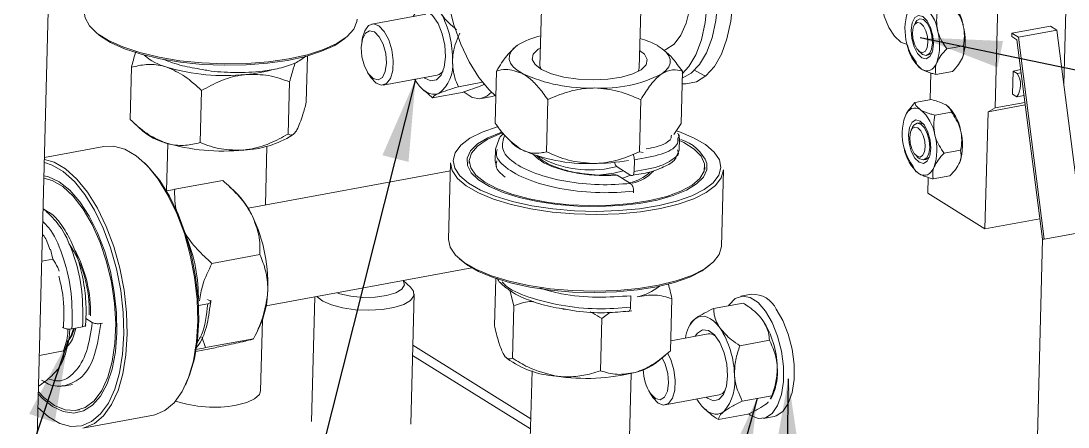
# Model space of a CAD drawing. Header units: millimetres. Extents: x 15 to 415, y 5 to 292.
# Drawn here: x 113.56 to 155.77, y 147.9 to 164.25 of the extents above; entities that cross this region are included whole.
import ezdxf

# ---------------------------------------------------------------- set-up
doc = ezdxf.new("R2010")
doc.units = ezdxf.units.MM
doc.dimstyles.new('SLDDIMSTYLE0', dxfattribs={"dimtxt": 0.18, "dimasz": 3.302, "dimexe": 0, "dimexo": 0.0625, "dimgap": 0, "dimtad": 0, "dimtih": 1, "dimtoh": 1, "dimdec": 0, "dimrnd": 1e-09, "dimzin": 0, "dimdsep": 46, "dimtxsty": 'Standard', "dimsah": 1, "dimcen": 0.09, "dimadec": 0, "dimazin": 0, "dimtfac": 3.302, "dimtdec": 0, "dimtofl": 0, "dimtmove": 0, "dimatfit": 3, "dimfxl": 1, "dimfrac": 2, "dimtolj": 1, "dimtzin": 0, "dimarcsym": 0})

msp = doc.modelspace()

# ---------------------------------------------------------------- linework, layer by layer
at = {"color": 7, "linetype": 'Continuous', "lineweight": 15}
for p, q in [((114.85, 171.707), (113.717, 128.209)), ((138.483, 162.348), (138.707, 170.951)), ((134.686, 170.209), (134.484, 162.452)), ((155.601, 161.701), (155.699, 165.472)), ((152.941, 164.963), (152.832, 160.754)), ((129.889, 164.532), (127.711, 164.13)), ((149.617, 164.189), (149.556, 164.062)), ((153.511, 163.765), (155.062, 164.051)), ((153.769, 163.604), (155.321, 163.89)), ((155.321, 163.89), (155.062, 164.051)), ((156.364, 155.754), (155.321, 163.89)), ((127.335, 163.59), (127.304, 163.427)), ((153.511, 163.765), (153.507, 163.625)), ((153.507, 163.625), (153.709, 163.498)), ((153.769, 163.604), (153.511, 163.765)), ((154.739, 155.472), (153.709, 163.498)), ((153.769, 163.604), (154.813, 155.468)), ((139.575, 162.999), (139.512, 163.057)), ((149.742, 163.052), (149.844, 162.956)), ((151.55, 163.258), (150.883, 163.135)), ((125.113, 162.846), (125.065, 160.983)), ((150.062, 162.871), (150.15, 162.887)), ((118.017, 162.39), (117.963, 160.29)), ((127.534, 162.182), (127.621, 162.041)), ((132.734, 162.239), (132.679, 160.14)), ((138.442, 162.213), (138.483, 162.348)), ((140.224, 162.227), (140.169, 160.128)), ((149.746, 162.407), (149.761, 162.393)), ((150.216, 161.077), (150.244, 162.16)), ((151.115, 162.223), (150.447, 162.1)), ((153.532, 161.302), (153.557, 162.237)), ((153.557, 162.237), (153.864, 162.294)), ((153.724, 162.133), (153.557, 162.237)), ((153.724, 162.133), (153.881, 162.162)), ((124.392, 161.8), (124.337, 159.7)), ((127.668, 161.971), (127.621, 162.041)), ((128.165, 161.671), (130.342, 162.073)), ((132.163, 161.787), (131.195, 161.608)), ((120.841, 161.454), (120.786, 159.354)), ((129.727, 161.531), (129.832, 161.432)), ((129.837, 161.438), (130.154, 161.159)), ((131.344, 161.379), (130.154, 161.159)), ((132.674, 161.247), (132.552, 161.21)), ((153.532, 161.302), (153.7, 161.197)), ((153.998, 161.252), (153.7, 161.197)), ((132.121, 161.13), (132.552, 161.21)), ((134.801, 161.088), (134.746, 158.988)), ((138.546, 161.081), (138.491, 158.982)), ((150.268, 161.087), (149.6, 160.964)), ((154.046, 160.877), (152.545, 160.6)), ((152.832, 160.754), (154.033, 160.976)), ((151.072, 160.586), (150.404, 160.463)), ((150.969, 160.78), (150.954, 160.794)), ((152.545, 160.6), (152.422, 155.876)), ((152.545, 160.6), (152.832, 160.754)), ((118.107, 160.154), (118.481, 159.813)), ((140.169, 160.128), (139.879, 159.688)), ((149.507, 159.979), (149.446, 159.853)), ((149.768, 160.153), (149.68, 160.136)), ((124.5, 159.656), (124.562, 159.708)), ((140.11, 159.522), (140.064, 159.638)), ((116.906, 159.198), (114.512, 158.756)), ((119.479, 159.315), (119.429, 157.407)), ((123.416, 156.84), (123.477, 159.211)), ((132.836, 159.508), (132.696, 159.085)), ((133.328, 159.368), (133.392, 159.31)), ((140.097, 159.053), (140.11, 159.526)), ((132.696, 159.087), (132.684, 158.615)), ((138.64, 158.959), (138.491, 158.982)), ((139.959, 158.736), (140.098, 159.055)), ((149.633, 158.843), (149.735, 158.746)), ((151.441, 159.049), (150.773, 158.926)), ((130.881, 158.544), (130.801, 155.457)), ((131.633, 158.618), (131.631, 158.524)), ((132.684, 158.618), (132.731, 158.378)), ((137.472, 158.361), (137.595, 158.386)), ((137.601, 158.376), (138.145, 158.036)), ((138.278, 158.192), (138.29, 158.659)), ((141.128, 158.277), (141.13, 158.371)), ((149.952, 158.661), (150.04, 158.677)), ((130.873, 158.216), (122.719, 156.711)), ((137.466, 158.127), (137.85, 158.221)), ((137.592, 158.048), (138.137, 157.709)), ((141.797, 155.171), (141.877, 158.258)), ((149.637, 158.197), (149.651, 158.183)), ((150.118, 157.313), (150.134, 157.95)), ((151.005, 158.013), (150.337, 157.89)), ((121.694, 157.833), (119.76, 157.476)), ((122.221, 157.348), (121.95, 157.603)), ((138.257, 157.396), (138.255, 157.326)), ((152.422, 155.876), (150.118, 157.313)), ((114.677, 156.555), (114.459, 156.689)), ((152.422, 155.876), (154.635, 156.284)), ((154.813, 155.468), (156.364, 155.754)), ((154.229, 135.684), (154.744, 155.471)), ((154.813, 155.468), (154.739, 155.472)), ((114.756, 155.068), (114.852, 154.663)), ((114.852, 154.663), (114.404, 154.58)), ((123.197, 154.846), (121.263, 154.489)), ((123.444, 152.778), (131.732, 154.307)), ((129.272, 153.527), (128.975, 153.798)), ((132.699, 153.882), (132.65, 151.991)), ((129.276, 148.019), (129.412, 153.257)), ((133.267, 153.405), (133.426, 152.775)), ((143.015, 153.244), (142.584, 153.164)), ((120.717, 152.794), (121.091, 152.864)), ((121.181, 152.982), (121.086, 153.041)), ((125.408, 153.14), (125.277, 148.123)), ((138.148, 153.186), (138.135, 152.72)), ((139.803, 153.071), (139.748, 150.971)), ((141.483, 152.674), (142.673, 152.894)), ((133.426, 152.775), (133.372, 150.675)), ((136.976, 152.265), (137.294, 152.516)), ((137.94, 152.556), (138.186, 152.572)), ((143.255, 152.445), (143.216, 152.482)), ((116.173, 152.274), (116.44, 152.108)), ((116.782, 152.068), (116.847, 152.08)), ((123.011, 151.601), (123.207, 152.006)), ((123.221, 149.357), (123.295, 152.215)), ((136.976, 152.265), (136.921, 150.165)), ((140.548, 152.053), (140.491, 151.935)), ((115.276, 151.893), (115.24, 151.915)), ((116.049, 151.933), (115.619, 151.854)), ((141.26, 151.648), (139.759, 151.372)), ((121.004, 151.097), (120.856, 151.526)), ((122.938, 151.454), (121.004, 151.097)), ((142.542, 151.175), (143.733, 151.395)), ((115.283, 150.963), (114.305, 150.782)), ((121.176, 151.049), (120.614, 150.945)), ((133.104, 150.714), (133.166, 150.657)), ((139.185, 150.501), (139.546, 150.797)), ((115.199, 150.463), (115.233, 150.535)), ((134.164, 150.16), (133.907, 140.305)), ((137.906, 140.201), (138.163, 150.056)), ((115.363, 149.558), (115.644, 149.61)), ((138.905, 149.299), (138.992, 149.158)), ((139.039, 149.087), (138.992, 149.158)), ((139.535, 148.788), (141.713, 149.19)), ((140.802, 149.022), (140.882, 148.899)), ((142.64, 148.938), (143.831, 149.158)), ((143.831, 149.158), (143.761, 149.036)), ((143.794, 149.019), (143.861, 149.158)), ((115.835, 148.577), (115.921, 148.593)), ((141.097, 148.648), (141.136, 148.611)), ((116.057, 147.856), (118.902, 148.38)), ((141.679, 148.199), (142.869, 148.419)), ((143.492, 148.247), (143.923, 148.327))]:
    msp.add_line(p, q, dxfattribs=at)
at = {"color": 8, "linetype": 'Continuous', "lineweight": 15}
for p, q in [((135.547, 152.637), (135.409, 152.651)), ((129.359, 151.189), (134.114, 148.225)), ((134.103, 147.82), (129.348, 150.784))]:
    msp.add_line(p, q, dxfattribs=at)
at = {"color": 7, "linetype": 'Continuous', "lineweight": 15, "flags": 128}
for points in [[(140.088, 169.967), (140.16, 169.837), (140.497, 169.123), (140.78, 168.336), (141, 167.501), (141.15, 166.642), (141.225, 165.787), (141.223, 164.96), (141.145, 164.187), (140.992, 163.492), (140.77, 162.895), (140.485, 162.415), (140.221, 162.129)], [(140.211, 161.727), (140.369, 161.721), (140.789, 161.808), (141.174, 162.042), (141.515, 162.415), (141.801, 162.918), (142.023, 163.535), (142.176, 164.249), (142.255, 165.04), (142.257, 165.884), (142.183, 166.757), (142.035, 167.635), (141.817, 168.492), (141.536, 169.303), (141.242, 169.959)], [(140.628, 169.846), (140.928, 169.202), (141.211, 168.416), (141.431, 167.58), (141.58, 166.722), (141.656, 165.866), (141.654, 165.04), (141.576, 164.267), (141.423, 163.572), (141.201, 162.975), (140.916, 162.495), (140.576, 162.146), (140.217, 161.948)], [(132.707, 161.219), (132.431, 161.476), (132.017, 161.983), (131.635, 162.603), (131.297, 163.317), (131.014, 164.104), (130.795, 164.939), (130.645, 165.798), (130.57, 166.653), (130.572, 167.48), (130.65, 168.253), (130.802, 168.948), (131.019, 169.533)], [(139.508, 169.527), (139.838, 168.98), (140.121, 168.341), (140.346, 167.637), (140.503, 166.895), (140.587, 166.147), (140.593, 165.424), (140.522, 164.754), (140.376, 164.165), (140.161, 163.682), (139.887, 163.323), (139.564, 163.105), (139.489, 163.077)], [(149.283, 163.313), (149.033, 163.402), (148.774, 163.638), (148.541, 163.998), (148.356, 164.45), (148.235, 164.955), (148.189, 165.468), (148.221, 165.942), (148.329, 166.336), (148.504, 166.615), (148.729, 166.754), (148.986, 166.74), (149.25, 166.575), (149.498, 166.274), (149.709, 165.863), (149.864, 165.379), (149.901, 165.208)], [(116.115, 164.612), (116.149, 164.38), (116.323, 164.062), (116.641, 163.754), (117.095, 163.467), (117.672, 163.206), (118.357, 162.98), (119.131, 162.795), (119.972, 162.655), (120.858, 162.565), (121.765, 162.526), (122.668, 162.541), (123.541, 162.608), (124.363, 162.726), (125.109, 162.892), (125.76, 163.1), (126.298, 163.346), (126.708, 163.623), (126.979, 163.923), (127.104, 164.237), (127.112, 164.326)], [(129.369, 164.436), (129.472, 164.579), (129.681, 164.697), (129.918, 164.66), (130.158, 164.473), (130.374, 164.156), (130.544, 163.742), (130.649, 163.278), (130.678, 162.813)], [(149.874, 162.772), (149.703, 162.943), (149.562, 163.214), (149.472, 163.544), (149.446, 163.883), (149.488, 164.179), (149.593, 164.388), (149.743, 164.477), (149.917, 164.433), (150.087, 164.262), (150.228, 163.991), (150.319, 163.661), (150.345, 163.322), (150.302, 163.026), (150.198, 162.817), (150.047, 162.728), (149.874, 162.772)], [(149.498, 163.781), (149.527, 163.986), (149.599, 164.13), (149.704, 164.192), (149.824, 164.162), (149.942, 164.044), (150.04, 163.856), (150.102, 163.627), (150.12, 163.393), (150.091, 163.187), (150.018, 163.043), (149.914, 162.981), (149.794, 163.012), (149.676, 163.13), (149.578, 163.317), (149.516, 163.546), (149.498, 163.781)], [(149.617, 164.189), (149.67, 164.272), (149.797, 164.347), (149.944, 164.31), (150.088, 164.166), (150.207, 163.937), (150.283, 163.658), (150.305, 163.371), (150.27, 163.121), (150.181, 162.945), (150.054, 162.869), (149.907, 162.907), (149.844, 162.956)], [(126.638, 163.567), (126.613, 163.545), (126.21, 163.273), (125.682, 163.032), (125.043, 162.827), (124.31, 162.664), (123.504, 162.548), (122.646, 162.482), (121.76, 162.468), (120.87, 162.506), (120, 162.594), (119.173, 162.731), (118.414, 162.914), (117.742, 163.135), (117.175, 163.391), (116.729, 163.674), (116.549, 163.83)], [(127.571, 162.125), (127.412, 162.432), (127.309, 162.805), (127.28, 163.189), (127.327, 163.525), (127.446, 163.761), (127.616, 163.863), (127.812, 163.813), (128.005, 163.62), (128.165, 163.314), (128.268, 162.94), (128.297, 162.557), (128.249, 162.221), (128.131, 161.984), (127.961, 161.883), (127.764, 161.933), (127.571, 162.125)], [(127.335, 163.59), (127.42, 163.861), (127.576, 164.068), (127.776, 164.134), (127.995, 164.052), (128.208, 163.831), (128.388, 163.497), (128.513, 163.092), (128.569, 162.663), (128.549, 162.263), (128.456, 161.94), (128.3, 161.733), (128.1, 161.667), (127.88, 161.749), (127.668, 161.971), (127.668, 161.971)], [(133.78, 162.134), (133.569, 162.269), (133.409, 162.411), (133.301, 162.559), (133.248, 162.709), (133.25, 162.859), (133.308, 163.006), (133.42, 163.148), (133.585, 163.283)], [(138.501, 163.07), (138.696, 162.913), (138.811, 162.7), (138.768, 162.487), (138.57, 162.289), (138.23, 162.12), (137.772, 161.99), (137.226, 161.909), (136.63, 161.882), (136.025, 161.911), (135.452, 161.994), (134.949, 162.125), (134.551, 162.296), (134.286, 162.495), (134.171, 162.707), (134.214, 162.92), (134.412, 163.118), (134.503, 163.174)], [(139.397, 162.125), (139.562, 162.259), (139.674, 162.401), (139.732, 162.548), (139.734, 162.698), (139.681, 162.848), (139.574, 162.996), (139.413, 163.138), (139.203, 163.273)], [(150.15, 162.887), (150.269, 162.961), (150.29, 162.988)], [(130.678, 162.813), (130.626, 162.397), (130.501, 162.076), (130.315, 161.885), (130.089, 161.843), (129.847, 161.957), (129.822, 161.977)], [(149.862, 162.316), (149.953, 162.271), (150.043, 162.248), (150.131, 162.248), (150.214, 162.272), (150.292, 162.318), (150.364, 162.386), (150.427, 162.475), (150.481, 162.584)], [(134.484, 162.452), (134.514, 162.323), (134.518, 162.315)], [(141.17, 162.038), (141.108, 162.061), (140.685, 162.286)], [(129.431, 161.905), (129.511, 161.784), (129.634, 161.627), (129.763, 161.498), (129.895, 161.4), (130.027, 161.333), (130.158, 161.3), (130.286, 161.3), (130.407, 161.335)], [(132.524, 161.383), (132.346, 161.222), (132.059, 161.122), (131.747, 161.177), (131.43, 161.384), (131.417, 161.395)], [(149.819, 160.679), (149.728, 160.725), (149.638, 160.748), (149.55, 160.748), (149.466, 160.724), (149.388, 160.678), (149.317, 160.61), (149.254, 160.521), (149.199, 160.412)], [(132.761, 159.99), (132.158, 159.777), (131.662, 159.527), (131.295, 159.248), (131.067, 158.949), (130.984, 158.638), (131.048, 158.323), (131.257, 158.012), (131.606, 157.715), (132.086, 157.439), (132.682, 157.191), (133.38, 156.979), (134.159, 156.809), (134.999, 156.684), (135.877, 156.609), (136.769, 156.585), (137.65, 156.614), (138.496, 156.693), (139.285, 156.822), (139.994, 156.996), (140.605, 157.212), (141.101, 157.462), (141.468, 157.74), (141.696, 158.039), (141.78, 158.35), (141.716, 158.666), (141.506, 158.976), (141.157, 159.274), (140.678, 159.55), (140.081, 159.797), (140.011, 159.822)], [(149.764, 158.563), (149.594, 158.733), (149.453, 159.004), (149.362, 159.334), (149.336, 159.673), (149.379, 159.97), (149.483, 160.178), (149.634, 160.267), (149.807, 160.223), (149.978, 160.053), (150.119, 159.782), (150.209, 159.452), (150.235, 159.113), (150.193, 158.817), (150.088, 158.608), (149.938, 158.519), (149.764, 158.563)], [(149.388, 159.571), (149.418, 159.777), (149.49, 159.921), (149.594, 159.983), (149.714, 159.952), (149.832, 159.834), (149.93, 159.647), (149.993, 159.418), (150.011, 159.183), (149.981, 158.978), (149.909, 158.833), (149.805, 158.772), (149.684, 158.802), (149.566, 158.92), (149.469, 159.108), (149.406, 159.336), (149.388, 159.571)], [(149.507, 159.979), (149.56, 160.062), (149.688, 160.138), (149.834, 160.1), (149.978, 159.956), (150.097, 159.727), (150.174, 159.448), (150.196, 159.162), (150.16, 158.911), (150.072, 158.735), (149.944, 158.66), (149.798, 158.697), (149.735, 158.746)], [(149.935, 160.108), (149.922, 160.117), (149.776, 160.154), (149.768, 160.153)], [(141.216, 158.515), (141.217, 158.255), (141.08, 157.964), (140.8, 157.689), (140.387, 157.439), (139.851, 157.22), (139.21, 157.04), (138.484, 156.904), (137.693, 156.817), (136.862, 156.781), (136.017, 156.796), (135.183, 156.864), (134.386, 156.98), (133.649, 157.143), (132.995, 157.347), (132.444, 157.586), (132.012, 157.852), (131.714, 158.138), (131.557, 158.435), (131.547, 158.733), (131.684, 159.024), (131.963, 159.299), (132.377, 159.55), (132.912, 159.768), (132.923, 159.772)], [(132.967, 159.736), (132.87, 159.702), (132.356, 159.475), (131.971, 159.215), (131.728, 158.933), (131.634, 158.637), (131.693, 158.335), (131.903, 158.04), (132.256, 157.758), (132.743, 157.501), (133.346, 157.275), (134.047, 157.088), (134.823, 156.947), (135.649, 156.855), (136.498, 156.816), (137.344, 156.831), (138.159, 156.9), (138.916, 157.019), (139.593, 157.187), (140.166, 157.396), (140.617, 157.64), (140.932, 157.912), (141.101, 158.202), (141.119, 158.502), (140.984, 158.802), (140.701, 159.092), (140.279, 159.362), (140.056, 159.472)], [(118.902, 148.38), (118.956, 148.392), (119.366, 148.563), (119.737, 148.877), (120.058, 149.324), (120.32, 149.894), (120.516, 150.57), (120.641, 151.333), (120.691, 152.164), (120.665, 153.039), (120.564, 153.934), (120.39, 154.826), (120.149, 155.689), (119.846, 156.5), (119.49, 157.238), (119.091, 157.881), (118.66, 158.413), (118.208, 158.818), (117.747, 159.087), (117.291, 159.211), (116.906, 159.198)], [(133.701, 159.094), (133.49, 159.229), (133.392, 159.31)], [(150.04, 158.677), (150.16, 158.751), (150.18, 158.778)], [(114.25, 148.688), (114.675, 148.311), (115.127, 148.047), (115.574, 147.925), (116.006, 147.949), (116.409, 148.117), (116.773, 148.425), (117.088, 148.865), (117.345, 149.424), (117.538, 150.087), (117.66, 150.837), (117.71, 151.653), (117.684, 152.512), (117.585, 153.391), (117.414, 154.266), (117.177, 155.114), (116.88, 155.91), (116.531, 156.634), (116.139, 157.266), (115.715, 157.788), (115.271, 158.186), (114.819, 158.45), (114.507, 158.55)], [(114.51, 158.677), (114.903, 158.562), (115.363, 158.293), (115.815, 157.888), (116.247, 157.356), (116.646, 156.713), (117.002, 155.975), (117.304, 155.164), (117.546, 154.301), (117.72, 153.409), (117.821, 152.514), (117.847, 151.639), (117.796, 150.808), (117.672, 150.045), (117.475, 149.369), (117.213, 148.799), (116.893, 148.352), (116.522, 148.038), (116.111, 147.867), (116.057, 147.856)], [(118.537, 158.537), (118.732, 158.345), (119.156, 157.822), (119.548, 157.191), (119.897, 156.467), (120.194, 155.67), (120.431, 154.823), (120.602, 153.948), (120.701, 153.068), (120.727, 152.209), (120.677, 151.394), (120.555, 150.644), (120.362, 149.981), (120.19, 149.58)], [(141.877, 158.258), (141.877, 158.254), (141.792, 157.937), (141.56, 157.633), (141.186, 157.349), (140.681, 157.094), (140.059, 156.875), (139.336, 156.697), (138.533, 156.566), (137.671, 156.485), (136.773, 156.456), (135.865, 156.481), (134.971, 156.557), (134.116, 156.684), (133.322, 156.858), (132.611, 157.073), (132.004, 157.325), (131.515, 157.607), (131.16, 157.91), (130.946, 158.226), (130.881, 158.544)], [(149.752, 158.107), (149.843, 158.061), (149.933, 158.038), (150.021, 158.039), (150.105, 158.062), (150.183, 158.108), (150.254, 158.177), (150.318, 158.266), (150.372, 158.374)], [(114.493, 158.021), (114.678, 157.978), (115.106, 157.776), (115.53, 157.437), (115.938, 156.97), (116.316, 156.39), (116.653, 155.715), (116.939, 154.965), (117.166, 154.162), (117.326, 153.332), (117.414, 152.5), (117.428, 151.69), (117.368, 150.927), (117.235, 150.235), (117.033, 149.635), (116.768, 149.144), (116.449, 148.778), (116.086, 148.548), (115.688, 148.461), (115.269, 148.519), (114.84, 148.721), (114.416, 149.06), (114.264, 149.217)], [(114.491, 157.924), (114.815, 157.833), (115.247, 157.583), (115.67, 157.194), (116.07, 156.678), (116.435, 156.052), (116.753, 155.336), (117.014, 154.553), (117.21, 153.727), (117.333, 152.887), (117.381, 152.058), (117.351, 151.267), (117.245, 150.54), (117.065, 149.9), (116.819, 149.367), (116.513, 148.96), (116.158, 148.69), (115.764, 148.567), (115.346, 148.594), (114.915, 148.771), (114.486, 149.091), (114.267, 149.313)], [(136.692, 158.049), (136.932, 158.061), (137.466, 158.127)], [(138.131, 158.045), (137.895, 157.946), (137.803, 157.917)], [(130.801, 155.457), (130.866, 155.139), (131.079, 154.823), (131.435, 154.52), (131.923, 154.239), (132.531, 153.987), (133.241, 153.771), (134.035, 153.597), (134.891, 153.47), (135.785, 153.394), (136.693, 153.37), (137.59, 153.398), (138.452, 153.479), (139.256, 153.611), (139.978, 153.788), (140.601, 154.007), (141.106, 154.262), (141.48, 154.546), (141.712, 154.85), (141.797, 155.167), (141.797, 155.171)], [(141.324, 154.412), (141.016, 154.188), (140.52, 153.938), (139.909, 153.722), (139.2, 153.548), (138.411, 153.419), (137.564, 153.34), (136.683, 153.311), (135.792, 153.335), (134.914, 153.41), (134.074, 153.535), (133.295, 153.705), (132.597, 153.917), (132, 154.165), (131.521, 154.441), (131.234, 154.674)], [(126.305, 153.306), (126.422, 153.266), (126.857, 153.169), (127.347, 153.122), (127.844, 153.13), (128.3, 153.192), (128.671, 153.302), (128.919, 153.45), (129.021, 153.62), (128.966, 153.797)], [(129.272, 153.527), (129.388, 153.375), (129.399, 153.183), (129.263, 153), (128.99, 152.84), (128.6, 152.715), (128.122, 152.634), (127.591, 152.603), (127.047, 152.624), (126.53, 152.697), (126.079, 152.814), (125.727, 152.969), (125.499, 153.149), (125.494, 153.156)], [(142.089, 152.786), (142.114, 152.823), (142.359, 153.072), (142.646, 153.172), (142.958, 153.117), (143.275, 152.911), (143.578, 152.566)], [(143.578, 152.566), (143.846, 152.104), (144.063, 151.554), (144.216, 150.951), (144.295, 150.332), (144.295, 149.737), (144.216, 149.203), (144.063, 148.763), (143.846, 148.446), (143.578, 148.27), (143.275, 148.247), (142.958, 148.379), (142.892, 148.425)], [(143.255, 152.445), (143.346, 152.35), (143.47, 152.194)], [(144.009, 152.645), (144.277, 152.183), (144.494, 151.633), (144.647, 151.03), (144.726, 150.412), (144.726, 149.817), (144.647, 149.283), (144.494, 148.843), (144.277, 148.525), (144.009, 148.349), (143.923, 148.327)], [(141.746, 151.875), (141.622, 152.032), (141.494, 152.161), (141.362, 152.259), (141.229, 152.325), (141.098, 152.358), (140.971, 152.357), (140.849, 152.323), (140.735, 152.255)], [(115.489, 151.412), (115.585, 151.591), (115.681, 151.865)], [(140.739, 151.552), (140.831, 151.683), (141.037, 151.81), (141.273, 151.784), (141.513, 151.606), (141.732, 151.297), (141.906, 150.888), (142.015, 150.426), (142.049, 149.959), (142.003, 149.539), (141.882, 149.21), (141.7, 149.01), (141.476, 148.958), (141.234, 149.062), (141.193, 149.094)], [(139.41, 150.686), (139.536, 150.431), (139.638, 150.057), (139.668, 149.673), (139.62, 149.338), (139.502, 149.101), (139.332, 149), (139.135, 149.05), (138.942, 149.242)], [(139.626, 150.876), (139.758, 150.614), (139.884, 150.208), (139.94, 149.78), (139.92, 149.38), (139.826, 149.057), (139.67, 148.85), (139.47, 148.784), (139.251, 148.866), (139.039, 149.087)], [(122.234, 148.777), (122.662, 148.886), (122.983, 149.034), (123.173, 149.21), (123.221, 149.357)], [(141.713, 149.19), (141.848, 149.252), (141.954, 149.369)], [(140.882, 148.899), (141.006, 148.743), (141.134, 148.614), (141.266, 148.516), (141.399, 148.45), (141.53, 148.417), (141.657, 148.417), (141.779, 148.452), (141.893, 148.519)]]:
    msp.add_lwpolyline(points, dxfattribs=at)
at = {"color": 7, "linetype": 'Continuous', "lineweight": 15}
for centre, radius, start, end in [((149.889, 163.783), 1.683, 9.475, 50.3488), ((151.396, 163.924), 2.2, 161.5078, 195.5097), ((148.854, 163.593), 1.683, 9.475, 50.3488), ((127.105, 162.739), 3.852, 358.5085, 28.4601), ((148.395, 163.281), 2.2, 341.5075, 15.51), ((149.429, 163.472), 2.2, 341.5075, 15.51), ((135.172, 160.697), 3.034, 102.5008, 121.536), ((137.483, 160.046), 3.657, 61.9476, 73.6231), ((150.936, 163.613), 1.683, 189.4752, 230.3486), ((120.08, 164.675), 2.371, 229.1607, 254.3731), ((129.541, 162.466), 1.425, 307.4223, 6.9627), ((121.776, 170.248), 8.195, 253.4505, 275.9751), ((122.123, 167.997), 5.922, 274.9038, 286.1826), ((130.245, 162.457), 0.396, 284.3282, 328.8565), ((136.464, 168.023), 6.472, 245.4968, 271.965), ((136.995, 166.82), 5.274, 266.6403, 297.0967), ((153.037, 161.683), 0.822, 323.8211, 33.1964), ((149.779, 159.574), 1.683, 9.475, 50.3488), ((151.286, 159.714), 2.2, 161.5078, 195.5097), ((148.745, 159.383), 1.683, 9.475, 50.3488), ((120.027, 161.698), 2.438, 230.6363, 254.1704), ((122.395, 163.034), 3.98, 272.226, 301.9222), ((148.285, 159.072), 2.2, 341.5075, 15.51), ((149.32, 159.263), 2.2, 341.5075, 15.51), ((121.697, 167.208), 8.195, 253.4505, 275.9751), ((150.826, 159.403), 1.683, 189.4752, 230.3486), ((136.385, 164.982), 6.472, 245.4968, 271.965), ((136.514, 162.518), 4.266, 240.5869, 282.9716), ((136.663, 166.482), 7.967, 269.5933, 280.0822), ((137.767, 159.385), 1.676, 281.0043, 313.4327), ((137.939, 159.188), 1.486, 280.2891, 318.8004), ((119.929, 155.024), 3.264, 25.3033, 45.3843), ((117.171, 153.651), 6.344, 356.1928, 25.8721), ((114.252, 153.115), 6.462, 358.7874, 22.6946), ((111.507, 152.596), 4.812, 357.8063, 34.1004), ((111.069, 152.52), 5.299, 358.4848, 27.7793), ((120.079, 153.406), 3.427, 335.8858, 357.0559), ((137.878, 155.373), 2.295, 283.183, 308.1522), ((143.067, 152.207), 1.038, 24.9808, 92.8784), ((141.623, 151.328), 1.284, 133.7337, 173.1773), ((140.399, 150.219), 3.651, 1.6765, 32.7455), ((112.029, 151.958), 3.506, 336.047, 357.9924), ((141.305, 151.256), 0.395, 52.0273, 96.6056), ((138.675, 149.901), 3.651, 1.6765, 32.7455), ((135.347, 153.633), 3.689, 233.7692, 266.6982), ((137.776, 152.395), 2.361, 283.3912, 306.6494), ((141.593, 150.12), 2.464, 337.01, 4.7782), ((136.359, 157.98), 8.123, 261.3267, 283.9877), ((140.511, 150.243), 1.861, 181.107, 212.5329), ((140.507, 149.728), 1.838, 318.897, 8.7428), ((121.345, 153.621), 4.924, 251.6809, 280.4022)]:
    msp.add_arc(centre, radius, start, end, dxfattribs=at)
at = {"color": 8, "linetype": 'Continuous', "lineweight": 15}
msp.add_arc((139.683, 157.897), 1.653, 21.9311, 73.1584, dxfattribs=at)
at = {"color": 7, "linetype": 'Continuous', "lineweight": 15}
for points, knots in [([(150.515, 163.87), (150.493, 164.007), (150.45, 164.279), (150.493, 164.542), (150.514, 164.672)], [0, 0, 0, 0, 0.503986, 1, 1, 1, 1]), ([(151.182, 164.795), (151.318, 164.591), (151.472, 164.358), (151.541, 164.093), (151.549, 164.061)], [0, 0, 0, 0, 0.879026, 1, 1, 1, 1]), ([(131.117, 163.904), (130.906, 164.084), (130.66, 164.294), (130.513, 164.539), (130.492, 164.575)], [0, 0, 0, 0, 0.854198, 1, 1, 1, 1]), ([(130.956, 162.639), (130.957, 162.657), (130.966, 162.941), (131.063, 163.332), (131.213, 163.68), (131.251, 163.769)], [0, 0, 0, 0, 0.046716, 0.758232, 1, 1, 1, 1]), ([(150.883, 163.135), (150.747, 163.339), (150.592, 163.572), (150.523, 163.838), (150.515, 163.87)], [0, 0, 0, 0, 0.879022, 1, 1, 1, 1]), ([(151.549, 164.061), (151.571, 163.923), (151.614, 163.651), (151.571, 163.389), (151.55, 163.258)], [0, 0, 0, 0, 0.503989, 1, 1, 1, 1]), ([(118.195, 163.005), (118.161, 162.901), (118.101, 162.714), (118.043, 162.489), (118.017, 162.39)], [0, 0, 0, 0, 0.557938, 1, 1, 1, 1]), ([(133.585, 163.283), (133.437, 163.155), (133.143, 162.901), (132.87, 162.459), (132.734, 162.239)], [0, 0, 0, 0, 0.503998, 1, 1, 1, 1]), ([(140.224, 162.227), (140.157, 162.32), (139.975, 162.572), (139.757, 162.846), (139.6, 162.968), (139.57, 162.991)], [0, 0, 0, 0, 0.323154, 0.8715, 1, 1, 1, 1]), ([(149.275, 163.335), (149.318, 163.202), (149.404, 162.938), (149.564, 162.713), (149.643, 162.601)], [0, 0, 0, 0, 0.5039867, 1, 1, 1, 1]), ([(150.481, 162.584), (150.53, 162.677), (150.627, 162.861), (150.798, 163.044), (150.883, 163.135)], [0, 0, 0, 0, 0.503988, 1, 1, 1, 1]), ([(151.55, 163.258), (151.571, 163.126), (151.595, 162.975), (151.524, 162.796), (151.516, 162.774)], [0, 0, 0, 0, 0.879022, 1, 1, 1, 1]), ([(118.017, 162.39), (118.213, 162.436), (118.613, 162.529), (119.103, 162.494), (119.382, 162.41), (119.441, 162.392)], [0, 0, 0, 0, 0.432384, 0.87955, 1, 1, 1, 1]), ([(119.302, 162.71), (119.548, 162.616), (120.019, 162.438), (120.601, 162.345), (120.878, 162.302)], [0, 0, 0, 0, 0.523533, 1, 1, 1, 1]), ([(120.878, 162.302), (120.955, 162.286), (121.361, 162.206), (122.218, 162.165), (123.2, 162.197), (124.022, 162.345), (124.653, 162.543), (124.911, 162.737), (125.043, 162.836)], [0, 0, 0, 0, 0.046791, 0.247864, 0.48659, 0.639967, 0.816368, 1, 1, 1, 1]), ([(124.392, 161.8), (124.418, 161.897), (124.487, 162.16), (124.563, 162.432), (124.614, 162.553), (124.619, 162.566)], [0, 0, 0, 0, 0.346286, 0.933886, 1, 1, 1, 1]), ([(131.195, 161.608), (131.142, 161.724), (131.002, 162.037), (130.974, 162.407), (130.956, 162.639)], [0, 0, 0, 0, 0.370993, 1, 1, 1, 1]), ([(149.643, 162.601), (149.652, 162.564), (149.676, 162.467), (149.79, 162.374), (149.862, 162.316)], [0, 0, 0, 0, 0.371099, 1, 1, 1, 1]), ([(150.447, 162.1), (150.426, 162.232), (150.402, 162.383), (150.473, 162.562), (150.481, 162.584)], [0, 0, 0, 0, 0.879026, 1, 1, 1, 1]), ([(151.516, 162.774), (151.467, 162.681), (151.37, 162.497), (151.199, 162.314), (151.115, 162.223)], [0, 0, 0, 0, 0.503987, 1, 1, 1, 1]), ([(119.441, 162.392), (119.689, 162.283), (120.181, 162.065), (120.622, 161.657), (120.841, 161.454)], [0, 0, 0, 0, 0.503997, 1, 1, 1, 1]), ([(120.841, 161.454), (121.087, 161.587), (121.587, 161.859), (122.204, 162.046), (122.554, 162.088), (122.629, 162.097)], [0, 0, 0, 0, 0.432384, 0.879551, 1, 1, 1, 1]), ([(122.629, 162.097), (122.94, 162.1), (123.559, 162.107), (124.116, 161.902), (124.392, 161.8)], [0, 0, 0, 0, 0.503998, 1, 1, 1, 1]), ([(132.734, 162.239), (132.858, 162.27), (133.19, 162.352), (133.553, 162.218), (133.78, 162.134)], [0, 0, 0, 0, 0.372649, 1, 1, 1, 1]), ([(133.78, 162.134), (133.801, 162.122), (133.951, 162.035), (134.232, 161.805), (134.549, 161.441), (134.734, 161.182), (134.801, 161.088)], [0, 0, 0, 0, 0.059232, 0.41722, 0.788378, 1, 1, 1, 1]), ([(138.546, 161.081), (138.664, 161.27), (138.903, 161.653), (139.196, 161.978), (139.362, 162.099), (139.397, 162.125)], [0, 0, 0, 0, 0.432384, 0.879551, 1, 1, 1, 1]), ([(139.397, 162.125), (139.544, 162.198), (139.836, 162.344), (140.095, 162.266), (140.224, 162.227)], [0, 0, 0, 0, 0.503998, 1, 1, 1, 1]), ([(149.862, 162.316), (149.868, 162.312), (149.976, 162.247), (150.176, 162.171), (150.392, 162.114), (150.447, 162.1)], [0, 0, 0, 0, 0.0473393, 0.7596216, 1, 1, 1, 1]), ([(132.244, 161.72), (132.234, 161.708), (132.219, 161.69), (132.154, 161.662), (132.131, 161.653)], [0, 0, 0, 0, 0.659965, 1, 1, 1, 1]), ([(130.154, 161.159), (130.182, 161.201), (130.213, 161.249), (130.387, 161.325), (130.407, 161.335)], [0, 0, 0, 0, 0.879035, 1, 1, 1, 1]), ([(130.407, 161.335), (130.514, 161.377), (130.727, 161.461), (131.04, 161.559), (131.195, 161.608)], [0, 0, 0, 0, 0.503992, 1, 1, 1, 1]), ([(132.131, 161.653), (132.024, 161.61), (131.812, 161.526), (131.499, 161.428), (131.344, 161.379)], [0, 0, 0, 0, 0.503992, 1, 1, 1, 1]), ([(134.801, 161.088), (135.06, 161.197), (135.588, 161.42), (136.237, 161.546), (136.607, 161.553), (136.686, 161.555)], [0, 0, 0, 0, 0.432383, 0.87955, 1, 1, 1, 1]), ([(136.686, 161.555), (137.014, 161.527), (137.667, 161.472), (138.254, 161.211), (138.546, 161.081)], [0, 0, 0, 0, 0.503997, 1, 1, 1, 1]), ([(125.065, 160.983), (125.02, 160.809), (124.898, 160.343), (124.77, 160.053), (124.689, 159.871)], [0, 0, 0, 0, 0.372648, 1, 1, 1, 1]), ([(149.6, 160.964), (149.455, 160.8), (149.29, 160.615), (149.209, 160.434), (149.199, 160.412)], [0, 0, 0, 0, 0.879027, 1, 1, 1, 1]), ([(149.819, 160.679), (149.747, 160.737), (149.633, 160.829), (149.609, 160.927), (149.6, 160.964)], [0, 0, 0, 0, 0.628901, 1, 1, 1, 1]), ([(150.268, 161.087), (150.353, 161.065), (150.583, 161.005), (150.749, 160.922), (150.853, 160.87)], [0, 0, 0, 0, 0.371099, 1, 1, 1, 1]), ([(150.853, 160.87), (150.86, 160.866), (150.964, 160.8), (151.043, 160.702), (151.066, 160.609), (151.072, 160.586)], [0, 0, 0, 0, 0.0473393, 0.7596216, 1, 1, 1, 1]), ([(150.404, 160.463), (150.35, 160.477), (150.133, 160.534), (149.933, 160.609), (149.826, 160.675), (149.819, 160.679)], [0, 0, 0, 0, 0.2403784, 0.9526607, 1, 1, 1, 1]), ([(150.405, 159.66), (150.384, 159.797), (150.34, 160.07), (150.383, 160.332), (150.404, 160.463)], [0, 0, 0, 0, 0.503986, 1, 1, 1, 1]), ([(151.072, 160.586), (151.208, 160.381), (151.362, 160.149), (151.431, 159.883), (151.44, 159.851)], [0, 0, 0, 0, 0.879026, 1, 1, 1, 1]), ([(119.362, 159.352), (119.115, 159.462), (118.623, 159.679), (118.182, 160.088), (117.963, 160.29)], [0, 0, 0, 0, 0.503997, 1, 1, 1, 1]), ([(133.701, 159.094), (133.476, 159.261), (133.117, 159.529), (132.798, 159.974), (132.679, 160.14)], [0, 0, 0, 0, 0.627351, 1, 1, 1, 1]), ([(124.337, 159.7), (124.091, 159.567), (123.591, 159.295), (122.975, 159.108), (122.624, 159.066), (122.55, 159.057)], [0, 0, 0, 0, 0.432383, 0.87955, 1, 1, 1, 1]), ([(124.689, 159.871), (124.681, 159.858), (124.629, 159.768), (124.531, 159.666), (124.423, 159.651), (124.36, 159.687), (124.337, 159.7)], [0, 0, 0, 0, 0.059231, 0.41722, 0.788379, 1, 1, 1, 1]), ([(133.019, 159.717), (132.946, 159.66), (132.861, 159.594), (132.839, 159.518), (132.836, 159.508)], [0, 0, 0, 0, 0.862506, 1, 1, 1, 1]), ([(140.032, 159.723), (140.047, 159.711), (140.129, 159.647), (140.081, 159.581), (140.042, 159.526)], [0, 0, 0, 0, 0.187468, 1, 1, 1, 1]), ([(150.773, 158.926), (150.637, 159.13), (150.483, 159.362), (150.414, 159.628), (150.405, 159.66)], [0, 0, 0, 0, 0.879022, 1, 1, 1, 1]), ([(151.44, 159.851), (151.462, 159.714), (151.505, 159.442), (151.462, 159.179), (151.441, 159.049)], [0, 0, 0, 0, 0.503989, 1, 1, 1, 1]), ([(120.786, 159.354), (120.59, 159.309), (120.191, 159.215), (119.7, 159.25), (119.421, 159.334), (119.362, 159.352)], [0, 0, 0, 0, 0.432383, 0.87955, 1, 1, 1, 1]), ([(122.55, 159.057), (122.238, 159.054), (121.619, 159.047), (121.063, 159.253), (120.786, 159.354)], [0, 0, 0, 0, 0.503997, 1, 1, 1, 1]), ([(149.166, 159.126), (149.209, 158.993), (149.294, 158.728), (149.454, 158.503), (149.533, 158.391)], [0, 0, 0, 0, 0.503986, 1, 1, 1, 1]), ([(134.746, 158.988), (134.676, 158.97), (134.487, 158.923), (134.161, 158.916), (133.876, 158.999), (133.722, 159.082), (133.701, 159.094)], [0, 0, 0, 0, 0.211625, 0.570723, 0.940767, 1, 1, 1, 1]), ([(137.545, 158.062), (137.473, 158.057), (137.252, 158.039), (136.835, 158.043), (136.304, 158.086), (135.77, 158.175), (135.278, 158.306), (134.854, 158.471), (134.545, 158.651), (134.382, 158.79), (134.354, 158.841), (134.353, 158.845)], [0, 0, 0, 0, 0.062582, 0.191735, 0.327942, 0.462965, 0.597944, 0.731764, 0.862819, 0.991177, 1, 1, 1, 1]), ([(136.607, 158.515), (136.278, 158.542), (135.626, 158.597), (135.038, 158.858), (134.746, 158.988)], [0, 0, 0, 0, 0.503998, 1, 1, 1, 1]), ([(138.491, 158.982), (138.232, 158.872), (137.705, 158.65), (137.055, 158.524), (136.685, 158.516), (136.607, 158.515)], [0, 0, 0, 0, 0.432384, 0.879551, 1, 1, 1, 1]), ([(138.201, 158.036), (138.443, 158.075), (138.97, 158.159), (139.556, 158.4), (139.906, 158.609), (139.956, 158.729), (139.959, 158.736)], [0, 0, 0, 0, 0.29116, 0.63334, 0.9778, 1, 1, 1, 1]), ([(138.29, 158.659), (138.289, 158.69), (138.286, 158.753), (138.268, 158.827), (138.253, 158.857), (138.25, 158.861)], [0, 0, 0, 0, 0.4584291, 0.91652, 1, 1, 1, 1]), ([(139.971, 158.787), (139.974, 158.788), (140.109, 158.866), (140.069, 158.964), (140.03, 159.059)], [0, 0, 0, 0, 0.020833, 1, 1, 1, 1]), ([(150.372, 158.374), (150.421, 158.467), (150.518, 158.652), (150.688, 158.835), (150.773, 158.926)], [0, 0, 0, 0, 0.503989, 1, 1, 1, 1]), ([(151.441, 159.049), (151.462, 158.916), (151.485, 158.765), (151.415, 158.587), (151.406, 158.565)], [0, 0, 0, 0, 0.879022, 1, 1, 1, 1]), ([(137.495, 158.566), (137.498, 158.552), (137.506, 158.511), (137.534, 158.45), (137.568, 158.4), (137.592, 158.383), (137.601, 158.376)], [0, 0, 0, 0, 0.159655, 0.478198, 0.795359, 1, 1, 1, 1]), ([(149.533, 158.391), (149.542, 158.355), (149.566, 158.257), (149.68, 158.165), (149.752, 158.107)], [0, 0, 0, 0, 0.371099, 1, 1, 1, 1]), ([(150.337, 157.89), (150.317, 158.023), (150.293, 158.174), (150.363, 158.352), (150.372, 158.374)], [0, 0, 0, 0, 0.879026, 1, 1, 1, 1]), ([(151.406, 158.565), (151.357, 158.472), (151.26, 158.287), (151.09, 158.104), (151.005, 158.013)], [0, 0, 0, 0, 0.503986, 1, 1, 1, 1]), ([(138.145, 158.036), (138.162, 158.03), (138.195, 158.016), (138.238, 158.044), (138.27, 158.103), (138.275, 158.162), (138.278, 158.192)], [0, 0, 0, 0, 0.249984, 0.499761, 0.749436, 1, 1, 1, 1]), ([(149.752, 158.107), (149.759, 158.103), (149.866, 158.037), (150.066, 157.961), (150.283, 157.904), (150.337, 157.89)], [0, 0, 0, 0, 0.0473393, 0.7596216, 1, 1, 1, 1]), ([(119.76, 157.476), (119.647, 157.452), (119.522, 157.426), (119.413, 157.403), (119.403, 157.401)], [0, 0, 0, 0, 0.905807, 1, 1, 1, 1]), ([(120.005, 156.119), (119.929, 156.314), (119.751, 156.772), (119.757, 157.219), (119.76, 157.476)], [0, 0, 0, 0, 0.425447, 1, 1, 1, 1]), ([(121.694, 157.833), (121.899, 157.647), (122.314, 157.269), (122.691, 156.775), (122.846, 156.482), (122.879, 156.419)], [0, 0, 0, 0, 0.432384, 0.879551, 1, 1, 1, 1]), ([(138.137, 157.709), (138.153, 157.695), (138.186, 157.667), (138.227, 157.587), (138.254, 157.492), (138.256, 157.428), (138.257, 157.396)], [0, 0, 0, 0, 0.2499845, 0.4997616, 0.7494359, 1, 1, 1, 1]), ([(114.606, 156.559), (114.59, 156.58), (114.541, 156.643), (114.491, 156.645), (114.457, 156.646)], [0, 0, 0, 0, 0.34128, 1, 1, 1, 1]), ([(116.162, 151.944), (116.177, 152.202), (116.209, 152.748), (116.12, 153.629), (115.925, 154.512), (115.629, 155.328), (115.248, 155.998), (114.916, 156.42), (114.719, 156.531), (114.677, 156.555)], [0, 0, 0, 0, 0.143181, 0.3026808, 0.4634709, 0.6259498, 0.7900512, 0.9552345, 1, 1, 1, 1]), ([(122.879, 156.419), (122.986, 156.152), (123.199, 155.621), (123.198, 155.103), (123.197, 154.846)], [0, 0, 0, 0, 0.503997, 1, 1, 1, 1]), ([(121.263, 154.489), (121.059, 154.675), (120.646, 155.053), (120.304, 155.487), (120.178, 155.719), (120.177, 155.721)], [0, 0, 0, 0, 0.489812, 0.996371, 1, 1, 1, 1]), ([(114.852, 154.663), (114.92, 154.551), (115.014, 154.397), (115.085, 154.227), (115.104, 154.181)], [0, 0, 0, 0, 0.725398, 1, 1, 1, 1]), ([(120.755, 152.977), (120.791, 153.191), (120.877, 153.704), (121.121, 154.2), (121.263, 154.489)], [0, 0, 0, 0, 0.418574, 1, 1, 1, 1]), ([(123.197, 154.846), (123.281, 154.632), (123.451, 154.198), (123.523, 153.634), (123.505, 153.301), (123.501, 153.23)], [0, 0, 0, 0, 0.432384, 0.87955, 1, 1, 1, 1]), ([(132.756, 153.897), (132.789, 153.829), (132.829, 153.745), (132.926, 153.673), (132.943, 153.659)], [0, 0, 0, 0, 0.817071, 1, 1, 1, 1]), ([(132.943, 153.659), (133.067, 153.551), (133.343, 153.31), (134.017, 153.002), (134.722, 152.768), (135.212, 152.692), (135.371, 152.667)], [0, 0, 0, 0, 0.241814, 0.535818, 0.850076, 1, 1, 1, 1]), ([(139.803, 153.071), (139.758, 153.284), (139.71, 153.508), (139.655, 153.664), (139.652, 153.672)], [0, 0, 0, 0, 0.948695, 1, 1, 1, 1]), ([(123.501, 153.23), (123.453, 152.927), (123.358, 152.326), (123.077, 151.743), (122.938, 151.454)], [0, 0, 0, 0, 0.503998, 1, 1, 1, 1]), ([(138.402, 153.138), (138.65, 153.182), (139.142, 153.269), (139.584, 153.136), (139.803, 153.071)], [0, 0, 0, 0, 0.503997, 1, 1, 1, 1]), ([(120.603, 151.057), (120.649, 151.109), (120.856, 151.348), (121.091, 152.018), (121.175, 152.682), (121.216, 153.003)], [0, 0, 0, 0, 0.127091, 0.577781, 1, 1, 1, 1]), ([(121.091, 152.864), (121.118, 152.87), (121.171, 152.883), (121.213, 152.914), (121.221, 152.949), (121.194, 152.971), (121.181, 152.982)], [0, 0, 0, 0, 0.250029, 0.499877, 0.749829, 1, 1, 1, 1]), ([(133.426, 152.775), (133.634, 152.855), (133.888, 152.952), (134.167, 152.956), (134.218, 152.956)], [0, 0, 0, 0, 0.818538, 1, 1, 1, 1]), ([(142.673, 152.894), (142.749, 152.844), (143.048, 152.646), (143.319, 152.402), (143.461, 152.206), (143.47, 152.194)], [0, 0, 0, 0, 0.241769, 0.953284, 1, 1, 1, 1]), ([(135.371, 152.667), (135.562, 152.631), (136.119, 152.525), (137.04, 152.479), (137.66, 152.532), (137.94, 152.556)], [0, 0, 0, 0, 0.2224226, 0.6493777, 1, 1, 1, 1]), ([(136.504, 152.536), (136.544, 152.517), (136.708, 152.441), (136.861, 152.341), (136.976, 152.265)], [0, 0, 0, 0, 0.245282, 1, 1, 1, 1]), ([(138.135, 152.72), (138.133, 152.69), (138.127, 152.631), (138.096, 152.572), (138.053, 152.544), (138.019, 152.557), (138.003, 152.564)], [0, 0, 0, 0, 0.250029, 0.499876, 0.749829, 1, 1, 1, 1]), ([(141.483, 152.674), (141.224, 152.546), (140.93, 152.401), (140.756, 152.271), (140.735, 152.255)], [0, 0, 0, 0, 0.879034, 1, 1, 1, 1]), ([(141.746, 151.875), (141.737, 151.888), (141.6, 152.085), (141.504, 152.361), (141.487, 152.611), (141.483, 152.674)], [0, 0, 0, 0, 0.046716, 0.758231, 1, 1, 1, 1]), ([(116.165, 152.024), (116.167, 152.022), (116.18, 152.009), (116.168, 151.984), (116.129, 151.952), (116.075, 151.94), (116.049, 151.933)], [0, 0, 0, 0, 0.051775, 0.36756, 0.683215, 1, 1, 1, 1]), ([(116.44, 152.108), (116.46, 152.098), (116.499, 152.078), (116.591, 152.061), (116.692, 152.056), (116.752, 152.064), (116.782, 152.068)], [0, 0, 0, 0, 0.249993, 0.499766, 0.749437, 1, 1, 1, 1]), ([(132.999, 150.863), (132.936, 151.006), (132.811, 151.289), (132.703, 151.758), (132.65, 151.991)], [0, 0, 0, 0, 0.503997, 1, 1, 1, 1]), ([(140.735, 152.255), (140.659, 152.191), (140.568, 152.115), (140.556, 152.059), (140.554, 152.05)], [0, 0, 0, 0, 0.840243, 1, 1, 1, 1]), ([(143.47, 152.194), (143.562, 152.025), (143.709, 151.756), (143.726, 151.493), (143.733, 151.395)], [0, 0, 0, 0, 0.6290074, 1, 1, 1, 1]), ([(115.619, 151.854), (115.589, 151.85), (115.528, 151.842), (115.428, 151.847), (115.336, 151.864), (115.296, 151.883), (115.276, 151.893)], [0, 0, 0, 0, 0.250029, 0.499879, 0.749832, 1, 1, 1, 1]), ([(115.459, 151.847), (115.458, 151.788), (115.452, 151.485), (115.358, 151.195), (115.283, 150.963)], [0, 0, 0, 0, 0.197474, 1, 1, 1, 1]), ([(115.726, 151.874), (115.682, 151.753), (115.598, 151.529), (115.485, 151.396), (115.432, 151.334)], [0, 0, 0, 0, 0.535199, 1, 1, 1, 1]), ([(142.542, 151.175), (142.425, 151.253), (142.108, 151.461), (141.886, 151.715), (141.746, 151.875)], [0, 0, 0, 0, 0.370993, 1, 1, 1, 1]), ([(122.491, 151.331), (122.259, 151.28), (121.891, 151.198), (121.37, 151.089), (121.176, 151.049)], [0, 0, 0, 0, 0.627353, 1, 1, 1, 1]), ([(122.938, 151.454), (122.931, 151.45), (122.912, 151.439), (122.809, 151.408), (122.637, 151.365), (122.508, 151.335), (122.491, 151.331)], [0, 0, 0, 0, 0.211625, 0.570724, 0.940768, 1, 1, 1, 1]), ([(142.324, 150.007), (142.331, 150.207), (142.345, 150.603), (142.477, 150.986), (142.542, 151.175)], [0, 0, 0, 0, 0.503992, 1, 1, 1, 1]), ([(143.733, 151.395), (143.868, 151.097), (144.021, 150.759), (144.045, 150.372), (144.048, 150.325)], [0, 0, 0, 0, 0.879034, 1, 1, 1, 1]), ([(115.283, 150.963), (115.289, 150.865), (115.301, 150.667), (115.179, 150.397), (115.049, 150.231), (115.021, 150.196)], [0, 0, 0, 0, 0.432384, 0.879551, 1, 1, 1, 1]), ([(120.56, 151.004), (120.599, 151.012), (120.735, 151.041), (120.891, 151.074), (121.004, 151.097)], [0, 0, 0, 0, 0.28241, 1, 1, 1, 1]), ([(133.372, 150.675), (133.319, 150.655), (133.213, 150.615), (133.085, 150.715), (133.014, 150.837), (132.999, 150.863)], [0, 0, 0, 0, 0.432384, 0.87955, 1, 1, 1, 1]), ([(139.748, 150.971), (139.552, 150.806), (139.152, 150.471), (138.661, 150.204), (138.382, 150.117), (138.322, 150.098)], [0, 0, 0, 0, 0.432384, 0.879551, 1, 1, 1, 1]), ([(135.134, 149.95), (134.747, 150.048), (134.13, 150.203), (133.578, 150.547), (133.372, 150.675)], [0, 0, 0, 0, 0.627353, 1, 1, 1, 1]), ([(144.048, 150.325), (144.042, 150.126), (144.028, 149.73), (143.896, 149.347), (143.831, 149.158)], [0, 0, 0, 0, 0.503992, 1, 1, 1, 1]), ([(115.021, 150.196), (114.88, 150.042), (114.681, 149.827), (114.364, 149.606), (114.273, 149.542)], [0, 0, 0, 0, 0.712175, 1, 1, 1, 1]), ([(136.921, 150.165), (136.802, 150.127), (136.48, 150.022), (135.923, 149.915), (135.436, 149.91), (135.171, 149.945), (135.134, 149.95)], [0, 0, 0, 0, 0.211625, 0.570724, 0.940768, 1, 1, 1, 1]), ([(138.322, 150.098), (138.074, 150.054), (137.582, 149.968), (137.14, 150.1), (136.921, 150.165)], [0, 0, 0, 0, 0.503998, 1, 1, 1, 1]), ([(142.64, 148.938), (142.505, 149.235), (142.352, 149.574), (142.327, 149.961), (142.324, 150.007)], [0, 0, 0, 0, 0.879034, 1, 1, 1, 1]), ([(114.395, 149.792), (114.489, 149.729), (114.815, 149.513), (115.137, 149.539), (115.365, 149.558)], [0, 0, 0, 0, 0.289471, 1, 1, 1, 1]), ([(115.362, 149.573), (115.349, 149.564), (115.309, 149.537), (115.262, 149.557), (115.229, 149.571)], [0, 0, 0, 0, 0.324072, 1, 1, 1, 1]), ([(141.155, 148.624), (141.213, 148.56), (141.357, 148.403), (141.559, 148.275), (141.679, 148.199)], [0, 0, 0, 0, 0.406075, 1, 1, 1, 1]), ([(141.893, 148.519), (141.993, 148.587), (142.191, 148.722), (142.491, 148.866), (142.64, 148.938)], [0, 0, 0, 0, 0.503993, 1, 1, 1, 1]), ([(143.617, 148.837), (143.517, 148.77), (143.318, 148.635), (143.018, 148.491), (142.869, 148.419)], [0, 0, 0, 0, 0.503992, 1, 1, 1, 1]), ([(143.688, 148.909), (143.684, 148.901), (143.676, 148.88), (143.639, 148.853), (143.617, 148.837)], [0, 0, 0, 0, 0.411319, 1, 1, 1, 1]), ([(141.679, 148.199), (141.695, 148.283), (141.714, 148.377), (141.873, 148.504), (141.893, 148.519)], [0, 0, 0, 0, 0.879034, 1, 1, 1, 1])]:
    msp.add_open_spline(points, degree=3, knots=knots, dxfattribs=at)
at = {"color": 8, "linetype": 'Continuous', "lineweight": 15}
for points, knots in [([(133.064, 159.654), (133, 159.47), (132.872, 159.102), (133.353, 158.55), (134.262, 158.088), (135.5, 157.769), (136.892, 157.622), (137.721, 157.68), (138.137, 157.709)], [0, 0, 0, 0, 0.167034, 0.33334, 0.499647, 0.667082, 0.833077, 1, 1, 1, 1]), ([(138.769, 159.1), (138.909, 159.126), (139.395, 159.218), (139.768, 159.434), (139.779, 159.609), (139.781, 159.654)], [0, 0, 0, 0, 0.232114, 0.804602, 1, 1, 1, 1]), ([(140.042, 159.526), (140.044, 159.436), (140.049, 159.202), (139.442, 158.863), (138.675, 158.727), (138.29, 158.659)], [0, 0, 0, 0, 0.238955, 0.618418, 1, 1, 1, 1]), ([(138.257, 157.396), (137.811, 157.363), (136.922, 157.297), (135.431, 157.449), (134.097, 157.785), (133.142, 158.275), (132.673, 158.739), (132.744, 159.008), (132.763, 159.082)], [0, 0, 0, 0, 0.186325, 0.371615, 0.558511, 0.744148, 0.929785, 1, 1, 1, 1]), ([(137.592, 158.048), (137.592, 158.048), (137.569, 158.046), (137.315, 158.026), (136.775, 158.022), (135.96, 158.11), (135.2, 158.296), (134.568, 158.552), (134.33, 158.766), (134.215, 158.869)], [0, 0, 0, 0, 0.000008, 0.019657, 0.218084, 0.416858, 0.615313, 0.813985, 1, 1, 1, 1]), ([(138.278, 158.192), (138.675, 158.259), (139.461, 158.393), (139.802, 158.656), (139.971, 158.787)], [0, 0, 0, 0, 0.504764, 1, 1, 1, 1]), ([(132.751, 158.615), (132.728, 158.541), (132.661, 158.318), (132.91, 158.104), (133.077, 157.961)], [0, 0, 0, 0, 0.332354, 1, 1, 1, 1]), ([(114.445, 156.175), (114.554, 156.066), (114.881, 155.736), (115.308, 154.699), (115.643, 153.282), (115.627, 152.331), (115.619, 151.854)], [0, 0, 0, 0, 0.142167, 0.429226, 0.713819, 1, 1, 1, 1]), ([(116.049, 151.933), (116.057, 152.41), (116.073, 153.36), (115.741, 154.787), (115.231, 155.96), (114.809, 156.366), (114.606, 156.559)], [0, 0, 0, 0, 0.255405, 0.509391, 0.765579, 1, 1, 1, 1]), ([(114.732, 155.052), (114.66, 155.258), (114.573, 155.507), (114.452, 155.637), (114.431, 155.659)], [0, 0, 0, 0, 0.8282952, 1, 1, 1, 1]), ([(115.276, 151.893), (115.294, 152.341), (115.321, 153.046), (115.15, 153.723), (115.088, 153.969)], [0, 0, 0, 0, 0.636102, 1, 1, 1, 1]), ([(132.967, 153.752), (133.002, 153.705), (133.179, 153.468), (134.008, 153.111), (135.3, 152.772), (136.803, 152.621), (137.69, 152.687), (138.135, 152.72)], [0, 0, 0, 0, 0.0565297, 0.2918903, 0.5288465, 0.7637675, 1, 1, 1, 1]), ([(138.148, 153.186), (137.704, 153.155), (136.819, 153.091), (135.469, 153.209), (134.771, 153.409), (134.493, 153.488)], [0, 0, 0, 0, 0.376644, 0.751196, 1, 1, 1, 1]), ([(120.621, 151.23), (120.7, 151.35), (120.961, 151.746), (121.038, 152.404), (121.091, 152.864)], [0, 0, 0, 0, 0.302006, 1, 1, 1, 1]), ([(114.654, 149.845), (114.792, 149.801), (115.185, 149.677), (115.75, 150.056), (116.255, 150.873), (116.378, 151.695), (116.44, 152.108)], [0, 0, 0, 0, 0.154466, 0.43741, 0.717921, 1, 1, 1, 1]), ([(116.782, 152.068), (116.717, 151.63), (116.588, 150.756), (116.07, 149.842), (115.594, 149.661), (115.362, 149.573)], [0, 0, 0, 0, 0.339952, 0.678016, 1, 1, 1, 1]), ([(115.771, 151.882), (115.756, 151.813), (115.69, 151.51), (115.552, 151.239), (115.408, 151.134), (115.394, 151.124)], [0, 0, 0, 0, 0.2095, 0.92477, 1, 1, 1, 1])]:
    msp.add_open_spline(points, degree=3, knots=knots, dxfattribs=at)

# ---------------------------------------------------------------- leaders
at = {"color": 7, "linetype": 'Continuous', "lineweight": 0}
for points in [[(149.808, 163.589), (194.906, 154.194)], [(129.469, 161.912), (114.337, 102.027)], [(115.467, 151.38), (98.743, 101.915)], [(144.494, 149.834), (143.777, 102.18)], [(143.235, 149.048), (129.991, 101.992)]]:
    msp.add_leader(points, dimstyle='SLDDIMSTYLE0', dxfattribs=at)

doc.saveas('drawing.dxf')
